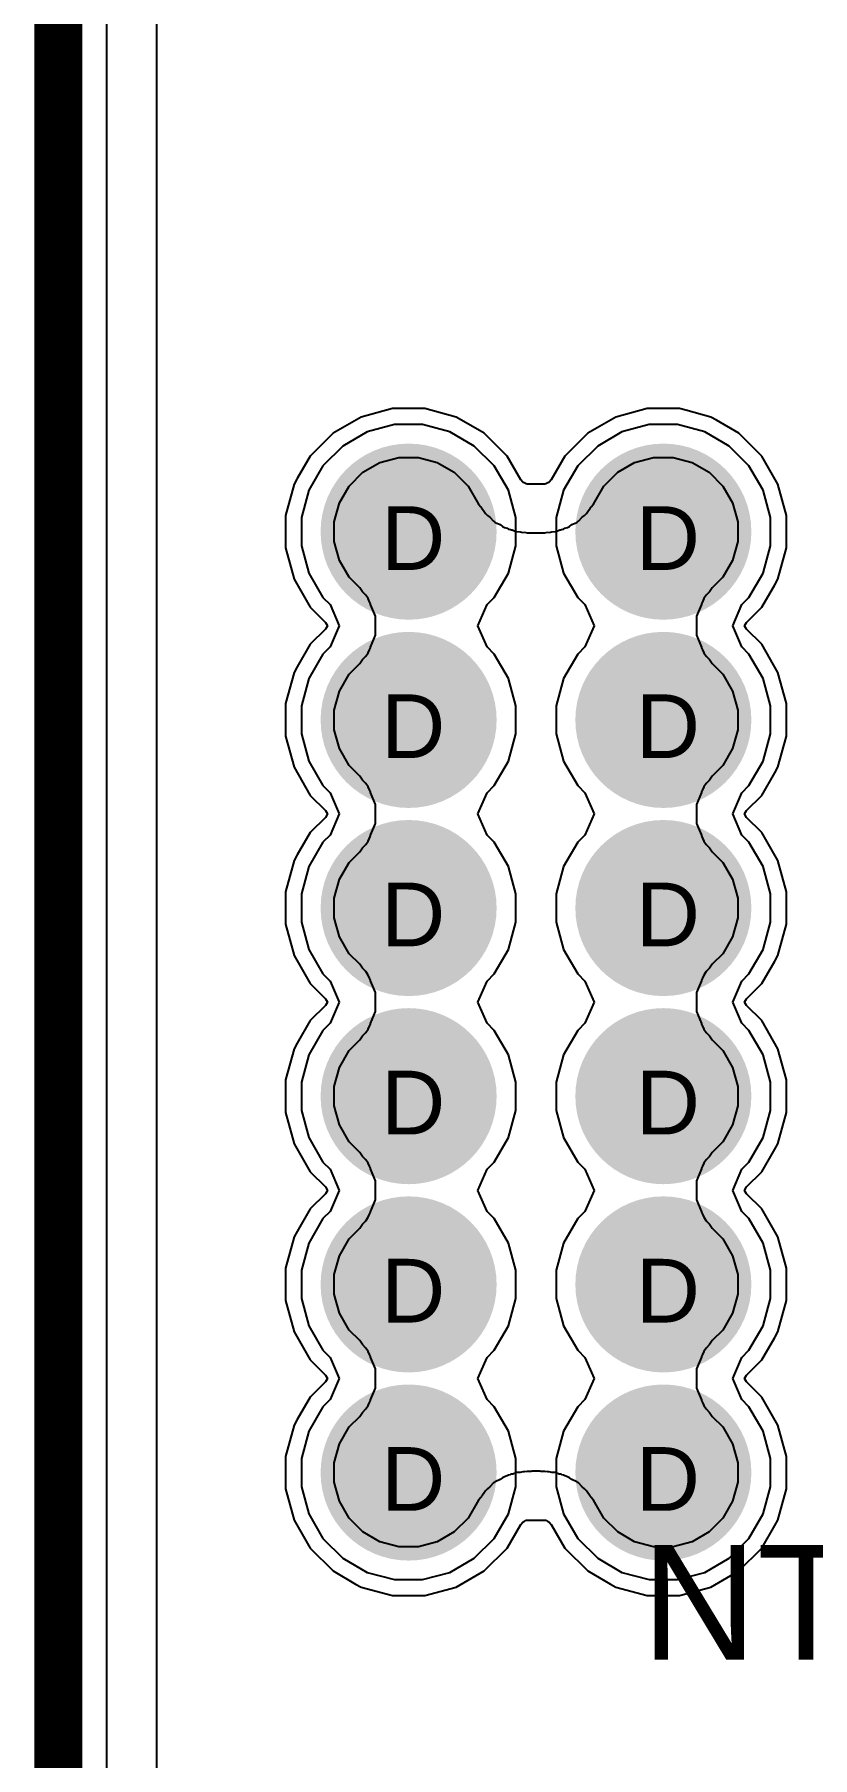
# Model space of a CAD drawing. Header units: inches. Extents: x 0 to 5379, y 0 to 5429.
# Drawn here: x -0.19 to 6.02, y 191.57 to 205.31 of the extents above; entities that cross this region are included whole.
import ezdxf

# ---------------------------------------------------------------- set-up
doc = ezdxf.new("R2010")
doc.units = ezdxf.units.IN
for name, color, linetype in [('Board Outline', 216, 'Continuous'), ('Bottom Layer', 5, 'Continuous'), ('Bottom Solder', 6, 'Continuous'), ('Drill Drawing', 1, 'Continuous'), ('GND01', 16, 'Continuous'), ('GND02', 76, 'Continuous'), ('PWR', 156, 'Continuous'), ('SIG 01', 90, 'Continuous'), ('Top Layer', 1, 'Continuous'), ('Top Overlay', 2, 'Continuous'), ('Top Solder', 216, 'Continuous'), ('Via Holes', 16, 'Continuous')]:
    doc.layers.add(name, color=color, linetype=linetype)
doc.styles.add('Arial', font='', dxfattribs={"height": 0.2})
doc.styles.get('Arial').set_extended_font_data('Arial')

msp = doc.modelspace()

# ---------------------------------------------------------------- hatches: boundary and pattern name
at = {"layer": 'Bottom Layer'}
h = msp.add_hatch(color=5, dxfattribs=at)
edge = h.paths.add_edge_path()
edge.add_arc((2.794, 201.347), 0.6, 0, 360)
h = msp.add_hatch(color=5, dxfattribs=at)
edge = h.paths.add_edge_path()
edge.add_arc((4.826, 201.347), 0.6, 0, 360)
h = msp.add_hatch(color=5, dxfattribs=at)
edge = h.paths.add_edge_path()
edge.add_arc((2.794, 199.846), 0.6, 0, 360)
h = msp.add_hatch(color=5, dxfattribs=at)
edge = h.paths.add_edge_path()
edge.add_arc((4.826, 199.846), 0.6, 0, 360)
h = msp.add_hatch(color=5, dxfattribs=at)
edge = h.paths.add_edge_path()
edge.add_arc((2.794, 198.346), 0.6, 0, 360)
h = msp.add_hatch(color=5, dxfattribs=at)
edge = h.paths.add_edge_path()
edge.add_arc((4.826, 198.346), 0.6, 0, 360)
h = msp.add_hatch(color=5, dxfattribs=at)
edge = h.paths.add_edge_path()
edge.add_arc((2.794, 196.846), 0.6, 0, 360)
h = msp.add_hatch(color=5, dxfattribs=at)
edge = h.paths.add_edge_path()
edge.add_arc((4.826, 196.846), 0.6, 0, 360)
h = msp.add_hatch(color=5, dxfattribs=at)
edge = h.paths.add_edge_path()
edge.add_arc((2.794, 195.345), 0.6, 0, 360)
h = msp.add_hatch(color=5, dxfattribs=at)
edge = h.paths.add_edge_path()
edge.add_arc((4.826, 195.345), 0.6, 0, 360)
h = msp.add_hatch(color=5, dxfattribs=at)
edge = h.paths.add_edge_path()
edge.add_arc((2.794, 193.845), 0.6, 0, 360)
h = msp.add_hatch(color=5, dxfattribs=at)
edge = h.paths.add_edge_path()
edge.add_arc((4.826, 193.845), 0.6, 0, 360)
at = {"layer": 'Bottom Solder'}
h = msp.add_hatch(color=6, dxfattribs=at)
edge = h.paths.add_edge_path()
edge.add_arc((2.794, 201.347), 0.702, 0, 360)
h = msp.add_hatch(color=6, dxfattribs=at)
edge = h.paths.add_edge_path()
edge.add_arc((4.826, 201.347), 0.702, 0, 360)
h = msp.add_hatch(color=6, dxfattribs=at)
edge = h.paths.add_edge_path()
edge.add_arc((2.794, 199.846), 0.702, 0, 360)
h = msp.add_hatch(color=6, dxfattribs=at)
edge = h.paths.add_edge_path()
edge.add_arc((4.826, 199.846), 0.702, 0, 360)
h = msp.add_hatch(color=6, dxfattribs=at)
edge = h.paths.add_edge_path()
edge.add_arc((2.794, 198.346), 0.702, 0, 360)
h = msp.add_hatch(color=6, dxfattribs=at)
edge = h.paths.add_edge_path()
edge.add_arc((4.826, 198.346), 0.702, 0, 360)
h = msp.add_hatch(color=6, dxfattribs=at)
edge = h.paths.add_edge_path()
edge.add_arc((2.794, 196.846), 0.702, 0, 360)
h = msp.add_hatch(color=6, dxfattribs=at)
edge = h.paths.add_edge_path()
edge.add_arc((4.826, 196.846), 0.702, 0, 360)
h = msp.add_hatch(color=6, dxfattribs=at)
edge = h.paths.add_edge_path()
edge.add_arc((2.794, 195.345), 0.702, 0, 360)
h = msp.add_hatch(color=6, dxfattribs=at)
edge = h.paths.add_edge_path()
edge.add_arc((4.826, 195.345), 0.702, 0, 360)
h = msp.add_hatch(color=6, dxfattribs=at)
edge = h.paths.add_edge_path()
edge.add_arc((2.794, 193.845), 0.702, 0, 360)
h = msp.add_hatch(color=6, dxfattribs=at)
edge = h.paths.add_edge_path()
edge.add_arc((4.826, 193.845), 0.702, 0, 360)
at = {"layer": 'GND01'}
h = msp.add_hatch(color=16, dxfattribs=at)
edge = h.paths.add_edge_path()
edge.add_arc((2.794, 201.347), 0.6, 0, 360)
h = msp.add_hatch(color=16, dxfattribs=at)
edge = h.paths.add_edge_path()
edge.add_arc((4.826, 201.347), 0.6, 0, 360)
h = msp.add_hatch(color=16, dxfattribs=at)
edge = h.paths.add_edge_path()
edge.add_arc((2.794, 199.846), 0.6, 0, 360)
h = msp.add_hatch(color=16, dxfattribs=at)
edge = h.paths.add_edge_path()
edge.add_arc((4.826, 199.846), 0.6, 0, 360)
h = msp.add_hatch(color=16, dxfattribs=at)
edge = h.paths.add_edge_path()
edge.add_arc((2.794, 198.346), 0.6, 0, 360)
h = msp.add_hatch(color=16, dxfattribs=at)
edge = h.paths.add_edge_path()
edge.add_arc((4.826, 198.346), 0.6, 0, 360)
h = msp.add_hatch(color=16, dxfattribs=at)
edge = h.paths.add_edge_path()
edge.add_arc((2.794, 196.846), 0.6, 0, 360)
h = msp.add_hatch(color=16, dxfattribs=at)
edge = h.paths.add_edge_path()
edge.add_arc((4.826, 196.846), 0.6, 0, 360)
h = msp.add_hatch(color=16, dxfattribs=at)
edge = h.paths.add_edge_path()
edge.add_arc((2.794, 195.345), 0.6, 0, 360)
h = msp.add_hatch(color=16, dxfattribs=at)
edge = h.paths.add_edge_path()
edge.add_arc((4.826, 195.345), 0.6, 0, 360)
h = msp.add_hatch(color=16, dxfattribs=at)
edge = h.paths.add_edge_path()
edge.add_arc((2.794, 193.845), 0.6, 0, 360)
h = msp.add_hatch(color=16, dxfattribs=at)
edge = h.paths.add_edge_path()
edge.add_arc((4.826, 193.845), 0.6, 0, 360)
at = {"layer": 'GND02'}
h = msp.add_hatch(color=76, dxfattribs=at)
edge = h.paths.add_edge_path()
edge.add_arc((2.794, 201.347), 0.6, 0, 360)
h = msp.add_hatch(color=76, dxfattribs=at)
edge = h.paths.add_edge_path()
edge.add_arc((4.826, 201.347), 0.6, 0, 360)
h = msp.add_hatch(color=76, dxfattribs=at)
edge = h.paths.add_edge_path()
edge.add_arc((2.794, 199.846), 0.6, 0, 360)
h = msp.add_hatch(color=76, dxfattribs=at)
edge = h.paths.add_edge_path()
edge.add_arc((4.826, 199.846), 0.6, 0, 360)
h = msp.add_hatch(color=76, dxfattribs=at)
edge = h.paths.add_edge_path()
edge.add_arc((2.794, 198.346), 0.6, 0, 360)
h = msp.add_hatch(color=76, dxfattribs=at)
edge = h.paths.add_edge_path()
edge.add_arc((4.826, 198.346), 0.6, 0, 360)
h = msp.add_hatch(color=76, dxfattribs=at)
edge = h.paths.add_edge_path()
edge.add_arc((2.794, 196.846), 0.6, 0, 360)
h = msp.add_hatch(color=76, dxfattribs=at)
edge = h.paths.add_edge_path()
edge.add_arc((4.826, 196.846), 0.6, 0, 360)
h = msp.add_hatch(color=76, dxfattribs=at)
edge = h.paths.add_edge_path()
edge.add_arc((2.794, 195.345), 0.6, 0, 360)
h = msp.add_hatch(color=76, dxfattribs=at)
edge = h.paths.add_edge_path()
edge.add_arc((4.826, 195.345), 0.6, 0, 360)
h = msp.add_hatch(color=76, dxfattribs=at)
edge = h.paths.add_edge_path()
edge.add_arc((2.794, 193.845), 0.6, 0, 360)
h = msp.add_hatch(color=76, dxfattribs=at)
edge = h.paths.add_edge_path()
edge.add_arc((4.826, 193.845), 0.6, 0, 360)
at = {"layer": 'PWR'}
h = msp.add_hatch(color=156, dxfattribs=at)
edge = h.paths.add_edge_path()
edge.add_arc((2.794, 201.347), 0.6, 0, 360)
h = msp.add_hatch(color=156, dxfattribs=at)
edge = h.paths.add_edge_path()
edge.add_arc((4.826, 201.347), 0.6, 0, 360)
h = msp.add_hatch(color=156, dxfattribs=at)
edge = h.paths.add_edge_path()
edge.add_arc((2.794, 199.846), 0.6, 0, 360)
h = msp.add_hatch(color=156, dxfattribs=at)
edge = h.paths.add_edge_path()
edge.add_arc((4.826, 199.846), 0.6, 0, 360)
h = msp.add_hatch(color=156, dxfattribs=at)
edge = h.paths.add_edge_path()
edge.add_arc((2.794, 198.346), 0.6, 0, 360)
h = msp.add_hatch(color=156, dxfattribs=at)
edge = h.paths.add_edge_path()
edge.add_arc((4.826, 198.346), 0.6, 0, 360)
h = msp.add_hatch(color=156, dxfattribs=at)
edge = h.paths.add_edge_path()
edge.add_arc((2.794, 196.846), 0.6, 0, 360)
h = msp.add_hatch(color=156, dxfattribs=at)
edge = h.paths.add_edge_path()
edge.add_arc((4.826, 196.846), 0.6, 0, 360)
h = msp.add_hatch(color=156, dxfattribs=at)
edge = h.paths.add_edge_path()
edge.add_arc((2.794, 195.345), 0.6, 0, 360)
h = msp.add_hatch(color=156, dxfattribs=at)
edge = h.paths.add_edge_path()
edge.add_arc((4.826, 195.345), 0.6, 0, 360)
h = msp.add_hatch(color=156, dxfattribs=at)
edge = h.paths.add_edge_path()
edge.add_arc((2.794, 193.845), 0.6, 0, 360)
h = msp.add_hatch(color=156, dxfattribs=at)
edge = h.paths.add_edge_path()
edge.add_arc((4.826, 193.845), 0.6, 0, 360)
at = {"layer": 'SIG 01'}
h = msp.add_hatch(color=90, dxfattribs=at)
edge = h.paths.add_edge_path()
edge.add_arc((2.794, 201.347), 0.6, 0, 360)
h = msp.add_hatch(color=90, dxfattribs=at)
edge = h.paths.add_edge_path()
edge.add_arc((4.826, 201.347), 0.6, 0, 360)
h = msp.add_hatch(color=90, dxfattribs=at)
edge = h.paths.add_edge_path()
edge.add_arc((2.794, 199.846), 0.6, 0, 360)
h = msp.add_hatch(color=90, dxfattribs=at)
edge = h.paths.add_edge_path()
edge.add_arc((4.826, 199.846), 0.6, 0, 360)
h = msp.add_hatch(color=90, dxfattribs=at)
edge = h.paths.add_edge_path()
edge.add_arc((2.794, 198.346), 0.6, 0, 360)
h = msp.add_hatch(color=90, dxfattribs=at)
edge = h.paths.add_edge_path()
edge.add_arc((4.826, 198.346), 0.6, 0, 360)
h = msp.add_hatch(color=90, dxfattribs=at)
edge = h.paths.add_edge_path()
edge.add_arc((2.794, 196.846), 0.6, 0, 360)
h = msp.add_hatch(color=90, dxfattribs=at)
edge = h.paths.add_edge_path()
edge.add_arc((4.826, 196.846), 0.6, 0, 360)
h = msp.add_hatch(color=90, dxfattribs=at)
edge = h.paths.add_edge_path()
edge.add_arc((2.794, 195.345), 0.6, 0, 360)
h = msp.add_hatch(color=90, dxfattribs=at)
edge = h.paths.add_edge_path()
edge.add_arc((4.826, 195.345), 0.6, 0, 360)
h = msp.add_hatch(color=90, dxfattribs=at)
edge = h.paths.add_edge_path()
edge.add_arc((2.794, 193.845), 0.6, 0, 360)
h = msp.add_hatch(color=90, dxfattribs=at)
edge = h.paths.add_edge_path()
edge.add_arc((4.826, 193.845), 0.6, 0, 360)
at = {"layer": 'Top Layer'}
h = msp.add_hatch(color=1, dxfattribs=at)
edge = h.paths.add_edge_path()
edge.add_arc((2.794, 201.347), 0.6, 0, 360)
h = msp.add_hatch(color=1, dxfattribs=at)
edge = h.paths.add_edge_path()
edge.add_arc((4.826, 201.347), 0.6, 0, 360)
h = msp.add_hatch(color=1, dxfattribs=at)
edge = h.paths.add_edge_path()
edge.add_arc((2.794, 199.846), 0.6, 0, 360)
h = msp.add_hatch(color=1, dxfattribs=at)
edge = h.paths.add_edge_path()
edge.add_arc((4.826, 199.846), 0.6, 0, 360)
h = msp.add_hatch(color=1, dxfattribs=at)
edge = h.paths.add_edge_path()
edge.add_arc((2.794, 198.346), 0.6, 0, 360)
h = msp.add_hatch(color=1, dxfattribs=at)
edge = h.paths.add_edge_path()
edge.add_arc((4.826, 198.346), 0.6, 0, 360)
h = msp.add_hatch(color=1, dxfattribs=at)
edge = h.paths.add_edge_path()
edge.add_arc((2.794, 196.846), 0.6, 0, 360)
h = msp.add_hatch(color=1, dxfattribs=at)
edge = h.paths.add_edge_path()
edge.add_arc((4.826, 196.846), 0.6, 0, 360)
h = msp.add_hatch(color=1, dxfattribs=at)
edge = h.paths.add_edge_path()
edge.add_arc((2.794, 195.345), 0.6, 0, 360)
h = msp.add_hatch(color=1, dxfattribs=at)
edge = h.paths.add_edge_path()
edge.add_arc((4.826, 195.345), 0.6, 0, 360)
h = msp.add_hatch(color=1, dxfattribs=at)
edge = h.paths.add_edge_path()
edge.add_arc((2.794, 193.845), 0.6, 0, 360)
h = msp.add_hatch(color=1, dxfattribs=at)
edge = h.paths.add_edge_path()
edge.add_arc((4.826, 193.845), 0.6, 0, 360)
at = {"layer": 'Top Solder'}
h = msp.add_hatch(color=216, dxfattribs=at)
edge = h.paths.add_edge_path()
edge.add_arc((2.794, 201.347), 0.702, 0, 360)
h = msp.add_hatch(color=216, dxfattribs=at)
edge = h.paths.add_edge_path()
edge.add_arc((4.826, 201.347), 0.702, 0, 360)
h = msp.add_hatch(color=216, dxfattribs=at)
edge = h.paths.add_edge_path()
edge.add_arc((2.794, 199.846), 0.702, 0, 360)
h = msp.add_hatch(color=216, dxfattribs=at)
edge = h.paths.add_edge_path()
edge.add_arc((4.826, 199.846), 0.702, 0, 360)
h = msp.add_hatch(color=216, dxfattribs=at)
edge = h.paths.add_edge_path()
edge.add_arc((2.794, 198.346), 0.702, 0, 360)
h = msp.add_hatch(color=216, dxfattribs=at)
edge = h.paths.add_edge_path()
edge.add_arc((4.826, 198.346), 0.702, 0, 360)
h = msp.add_hatch(color=216, dxfattribs=at)
edge = h.paths.add_edge_path()
edge.add_arc((2.794, 196.846), 0.702, 0, 360)
h = msp.add_hatch(color=216, dxfattribs=at)
edge = h.paths.add_edge_path()
edge.add_arc((4.826, 196.846), 0.702, 0, 360)
h = msp.add_hatch(color=216, dxfattribs=at)
edge = h.paths.add_edge_path()
edge.add_arc((2.794, 195.345), 0.702, 0, 360)
h = msp.add_hatch(color=216, dxfattribs=at)
edge = h.paths.add_edge_path()
edge.add_arc((4.826, 195.345), 0.702, 0, 360)
h = msp.add_hatch(color=216, dxfattribs=at)
edge = h.paths.add_edge_path()
edge.add_arc((2.794, 193.845), 0.702, 0, 360)
h = msp.add_hatch(color=216, dxfattribs=at)
edge = h.paths.add_edge_path()
edge.add_arc((4.826, 193.845), 0.702, 0, 360)
at = {"layer": 'Via Holes'}
h = msp.add_hatch(color=7, dxfattribs=at)
edge = h.paths.add_edge_path()
edge.add_arc((2.794, 201.347), 0.35, 0, 360)
h = msp.add_hatch(color=7, dxfattribs=at)
edge = h.paths.add_edge_path()
edge.add_arc((4.826, 201.347), 0.35, 0, 360)
h = msp.add_hatch(color=7, dxfattribs=at)
edge = h.paths.add_edge_path()
edge.add_arc((2.794, 199.846), 0.35, 0, 360)
h = msp.add_hatch(color=7, dxfattribs=at)
edge = h.paths.add_edge_path()
edge.add_arc((4.826, 199.846), 0.35, 0, 360)
h = msp.add_hatch(color=7, dxfattribs=at)
edge = h.paths.add_edge_path()
edge.add_arc((2.794, 198.346), 0.35, 0, 360)
h = msp.add_hatch(color=7, dxfattribs=at)
edge = h.paths.add_edge_path()
edge.add_arc((4.826, 198.346), 0.35, 0, 360)
h = msp.add_hatch(color=7, dxfattribs=at)
edge = h.paths.add_edge_path()
edge.add_arc((2.794, 196.846), 0.35, 0, 360)
h = msp.add_hatch(color=7, dxfattribs=at)
edge = h.paths.add_edge_path()
edge.add_arc((4.826, 196.846), 0.35, 0, 360)
h = msp.add_hatch(color=7, dxfattribs=at)
edge = h.paths.add_edge_path()
edge.add_arc((2.794, 195.345), 0.35, 0, 360)
h = msp.add_hatch(color=7, dxfattribs=at)
edge = h.paths.add_edge_path()
edge.add_arc((4.826, 195.345), 0.35, 0, 360)
h = msp.add_hatch(color=7, dxfattribs=at)
edge = h.paths.add_edge_path()
edge.add_arc((2.794, 193.845), 0.35, 0, 360)
h = msp.add_hatch(color=7, dxfattribs=at)
edge = h.paths.add_edge_path()
edge.add_arc((4.826, 193.845), 0.35, 0, 360)

# ---------------------------------------------------------------- linework, layer by layer
at = {"layer": 'Board Outline'}
msp.add_lwpolyline([(0, 0, 0.381, 0.381, 0), (0, 220, 0.381, 0.381, 0)], format="xyseb", dxfattribs=at)
at = {"layer": 'Bottom Layer'}
msp.add_line((0.388, 9.671), (0.388, 210.329), dxfattribs=at)
at = {"layer": 'GND01'}
msp.add_line((0.388, 0.388), (0.388, 219.612), dxfattribs=at)
at = {"layer": 'GND02'}
msp.add_line((0.388, 0.388), (0.388, 219.612), dxfattribs=at)
at = {"layer": 'PWR'}
for p, q in [((0.388, 0.388), (0.388, 219.612)), ((2.464, 202.143), (2.27, 202.03)), ((2.682, 202.201), (2.464, 202.143)), ((2.906, 202.201), (2.682, 202.201)), ((3.124, 202.143), (2.906, 202.201)), ((3.318, 202.03), (3.124, 202.143)), ((4.496, 202.143), (4.302, 202.03)), ((4.714, 202.201), (4.496, 202.143)), ((4.938, 202.201), (4.714, 202.201)), ((5.156, 202.143), (4.938, 202.201)), ((5.35, 202.03), (5.156, 202.143)), ((2.27, 202.03), (2.111, 201.871)), ((3.477, 201.871), (3.318, 202.03)), ((4.302, 202.03), (4.143, 201.871)), ((5.509, 201.871), (5.35, 202.03)), ((2.111, 201.871), (1.998, 201.677)), ((3.59, 201.677), (3.477, 201.871)), ((4.143, 201.871), (4.03, 201.677)), ((5.622, 201.677), (5.509, 201.871)), ((1.998, 201.677), (1.94, 201.459)), ((3.648, 201.459), (3.59, 201.677)), ((4.03, 201.677), (3.972, 201.459)), ((5.68, 201.459), (5.622, 201.677)), ((1.94, 201.459), (1.94, 201.234)), ((3.648, 201.234), (3.648, 201.459)), ((3.972, 201.459), (3.972, 201.234)), ((5.68, 201.234), (5.68, 201.459)), ((1.94, 201.234), (1.998, 201.017)), ((3.59, 201.017), (3.648, 201.234)), ((3.972, 201.234), (4.03, 201.017)), ((5.622, 201.017), (5.68, 201.234)), ((1.998, 201.017), (2.111, 200.823)), ((3.477, 200.823), (3.59, 201.017)), ((4.03, 201.017), (4.143, 200.823)), ((5.509, 200.823), (5.622, 201.017)), ((2.111, 200.823), (2.168, 200.765)), ((2.168, 200.765), (2.241, 200.597)), ((3.347, 200.597), (3.42, 200.765)), ((3.42, 200.765), (3.477, 200.823)), ((4.143, 200.823), (4.2, 200.765)), ((4.2, 200.765), (4.273, 200.597)), ((5.379, 200.597), (5.452, 200.765)), ((5.452, 200.765), (5.509, 200.823)), ((2.241, 200.597), (2.168, 200.429)), ((3.42, 200.429), (3.347, 200.597)), ((4.273, 200.597), (4.2, 200.429)), ((5.452, 200.429), (5.379, 200.597)), ((2.111, 200.371), (1.998, 200.176)), ((2.168, 200.429), (2.111, 200.371)), ((3.477, 200.371), (3.42, 200.429)), ((3.59, 200.176), (3.477, 200.371)), ((4.143, 200.371), (4.03, 200.176)), ((4.2, 200.429), (4.143, 200.371)), ((5.509, 200.371), (5.452, 200.429)), ((5.622, 200.176), (5.509, 200.371)), ((1.998, 200.176), (1.94, 199.959)), ((3.648, 199.959), (3.59, 200.176)), ((4.03, 200.176), (3.972, 199.959)), ((5.68, 199.959), (5.622, 200.176)), ((1.94, 199.959), (1.94, 199.734)), ((3.648, 199.734), (3.648, 199.959)), ((3.972, 199.959), (3.972, 199.734)), ((5.68, 199.734), (5.68, 199.959)), ((1.94, 199.734), (1.998, 199.517)), ((3.59, 199.517), (3.648, 199.734)), ((3.972, 199.734), (4.03, 199.517)), ((5.622, 199.517), (5.68, 199.734)), ((1.998, 199.517), (2.111, 199.322)), ((3.477, 199.322), (3.59, 199.517)), ((4.03, 199.517), (4.143, 199.322)), ((5.509, 199.322), (5.622, 199.517)), ((2.111, 199.322), (2.168, 199.264)), ((2.168, 199.264), (2.241, 199.096)), ((3.347, 199.096), (3.42, 199.264)), ((3.42, 199.264), (3.477, 199.322)), ((4.143, 199.322), (4.2, 199.264)), ((4.2, 199.264), (4.273, 199.096)), ((5.379, 199.096), (5.452, 199.264)), ((5.452, 199.264), (5.509, 199.322)), ((2.241, 199.096), (2.168, 198.928)), ((3.42, 198.928), (3.347, 199.096)), ((4.273, 199.096), (4.2, 198.928)), ((5.452, 198.928), (5.379, 199.096)), ((2.111, 198.87), (1.998, 198.676)), ((2.168, 198.928), (2.111, 198.87)), ((3.477, 198.87), (3.42, 198.928)), ((3.59, 198.676), (3.477, 198.87)), ((4.143, 198.87), (4.03, 198.676)), ((4.2, 198.928), (4.143, 198.87)), ((5.509, 198.87), (5.452, 198.928)), ((5.622, 198.676), (5.509, 198.87)), ((1.998, 198.676), (1.94, 198.458)), ((3.648, 198.458), (3.59, 198.676)), ((4.03, 198.676), (3.972, 198.458)), ((5.68, 198.458), (5.622, 198.676)), ((1.94, 198.458), (1.94, 198.234)), ((3.648, 198.234), (3.648, 198.458)), ((3.972, 198.458), (3.972, 198.234)), ((5.68, 198.234), (5.68, 198.458)), ((1.94, 198.234), (1.998, 198.016)), ((3.59, 198.016), (3.648, 198.234)), ((3.972, 198.234), (4.03, 198.016)), ((5.622, 198.016), (5.68, 198.234)), ((1.998, 198.016), (2.111, 197.822)), ((3.477, 197.822), (3.59, 198.016)), ((4.03, 198.016), (4.143, 197.822)), ((5.509, 197.822), (5.622, 198.016)), ((2.111, 197.822), (2.168, 197.764)), ((2.168, 197.764), (2.241, 197.596)), ((3.347, 197.596), (3.42, 197.764)), ((3.42, 197.764), (3.477, 197.822)), ((4.143, 197.822), (4.2, 197.764)), ((4.2, 197.764), (4.273, 197.596)), ((5.379, 197.596), (5.452, 197.764)), ((5.452, 197.764), (5.509, 197.822)), ((2.241, 197.596), (2.168, 197.428)), ((3.42, 197.428), (3.347, 197.596)), ((4.273, 197.596), (4.2, 197.428)), ((5.452, 197.428), (5.379, 197.596)), ((2.168, 197.428), (2.111, 197.37)), ((3.477, 197.37), (3.42, 197.428)), ((4.2, 197.428), (4.143, 197.37)), ((5.509, 197.37), (5.452, 197.428)), ((2.111, 197.37), (1.998, 197.175)), ((3.59, 197.175), (3.477, 197.37)), ((4.143, 197.37), (4.03, 197.175)), ((5.622, 197.175), (5.509, 197.37)), ((1.998, 197.175), (1.94, 196.958)), ((3.648, 196.958), (3.59, 197.175)), ((4.03, 197.175), (3.972, 196.958)), ((5.68, 196.958), (5.622, 197.175)), ((1.94, 196.958), (1.94, 196.733)), ((3.648, 196.733), (3.648, 196.958)), ((3.972, 196.958), (3.972, 196.733)), ((5.68, 196.733), (5.68, 196.958)), ((1.94, 196.733), (1.998, 196.516)), ((3.59, 196.516), (3.648, 196.733)), ((3.972, 196.733), (4.03, 196.516)), ((5.622, 196.516), (5.68, 196.733)), ((1.998, 196.516), (2.111, 196.321)), ((3.477, 196.321), (3.59, 196.516)), ((4.03, 196.516), (4.143, 196.321)), ((5.509, 196.321), (5.622, 196.516)), ((2.111, 196.321), (2.168, 196.263)), ((2.168, 196.263), (2.241, 196.095)), ((3.347, 196.095), (3.42, 196.263)), ((3.42, 196.263), (3.477, 196.321)), ((4.143, 196.321), (4.2, 196.263)), ((4.2, 196.263), (4.273, 196.095)), ((5.379, 196.095), (5.452, 196.263)), ((5.452, 196.263), (5.509, 196.321)), ((2.241, 196.095), (2.168, 195.927)), ((3.42, 195.927), (3.347, 196.095)), ((4.273, 196.095), (4.2, 195.927)), ((5.452, 195.927), (5.379, 196.095)), ((2.168, 195.927), (2.111, 195.87)), ((3.477, 195.87), (3.42, 195.927)), ((4.2, 195.927), (4.143, 195.87)), ((5.509, 195.87), (5.452, 195.927)), ((2.111, 195.87), (1.998, 195.675)), ((3.59, 195.675), (3.477, 195.87)), ((4.143, 195.87), (4.03, 195.675)), ((5.622, 195.675), (5.509, 195.87)), ((1.998, 195.675), (1.94, 195.458)), ((3.648, 195.458), (3.59, 195.675)), ((4.03, 195.675), (3.972, 195.458)), ((5.68, 195.458), (5.622, 195.675)), ((1.94, 195.458), (1.94, 195.233)), ((3.648, 195.233), (3.648, 195.458)), ((3.972, 195.458), (3.972, 195.233)), ((5.68, 195.233), (5.68, 195.458)), ((1.94, 195.233), (1.998, 195.016)), ((3.59, 195.016), (3.648, 195.233)), ((3.972, 195.233), (4.03, 195.016)), ((5.622, 195.016), (5.68, 195.233)), ((1.998, 195.016), (2.111, 194.821)), ((3.477, 194.821), (3.59, 195.016)), ((4.03, 195.016), (4.143, 194.821)), ((5.509, 194.821), (5.622, 195.016)), ((2.111, 194.821), (2.168, 194.763)), ((3.42, 194.763), (3.477, 194.821)), ((4.143, 194.821), (4.2, 194.763)), ((5.452, 194.763), (5.509, 194.821)), ((2.168, 194.763), (2.241, 194.595)), ((3.347, 194.595), (3.42, 194.763)), ((4.2, 194.763), (4.273, 194.595)), ((5.379, 194.595), (5.452, 194.763)), ((2.241, 194.595), (2.168, 194.427)), ((3.42, 194.427), (3.347, 194.595)), ((4.273, 194.595), (4.2, 194.427)), ((5.452, 194.427), (5.379, 194.595)), ((2.168, 194.427), (2.111, 194.369)), ((3.477, 194.369), (3.42, 194.427)), ((4.2, 194.427), (4.143, 194.369)), ((5.509, 194.369), (5.452, 194.427)), ((2.111, 194.369), (1.998, 194.174)), ((3.59, 194.174), (3.477, 194.369)), ((4.143, 194.369), (4.03, 194.174)), ((5.622, 194.174), (5.509, 194.369)), ((1.998, 194.174), (1.94, 193.957)), ((3.648, 193.957), (3.59, 194.174)), ((4.03, 194.174), (3.972, 193.957)), ((5.68, 193.957), (5.622, 194.174)), ((1.94, 193.957), (1.94, 193.732)), ((3.648, 193.732), (3.648, 193.957)), ((3.972, 193.957), (3.972, 193.732)), ((5.68, 193.732), (5.68, 193.957)), ((1.94, 193.732), (1.998, 193.515)), ((3.59, 193.515), (3.648, 193.732)), ((3.972, 193.732), (4.03, 193.515)), ((5.622, 193.515), (5.68, 193.732)), ((1.998, 193.515), (2.111, 193.32)), ((3.477, 193.32), (3.59, 193.515)), ((4.03, 193.515), (4.143, 193.32)), ((5.509, 193.32), (5.622, 193.515)), ((2.111, 193.32), (2.27, 193.161)), ((3.318, 193.161), (3.477, 193.32)), ((4.143, 193.32), (4.302, 193.161)), ((5.35, 193.161), (5.509, 193.32)), ((2.27, 193.161), (2.464, 193.049)), ((2.464, 193.049), (2.682, 192.991)), ((2.906, 192.991), (3.124, 193.049)), ((3.124, 193.049), (3.318, 193.161)), ((4.302, 193.161), (4.496, 193.049)), ((4.496, 193.049), (4.714, 192.991)), ((4.938, 192.991), (5.156, 193.049)), ((5.156, 193.049), (5.35, 193.161)), ((2.682, 192.991), (2.906, 192.991)), ((4.714, 192.991), (4.938, 192.991))]:
    msp.add_line(p, q, dxfattribs=at)
at = {"layer": 'SIG 01'}
for p, q in [((0.388, 0.388), (0.388, 219.612)), ((2.415, 202.261), (2.192, 202.132)), ((2.665, 202.328), (2.415, 202.261)), ((2.923, 202.328), (2.665, 202.328)), ((3.173, 202.261), (2.923, 202.328)), ((3.217, 202.235), (3.173, 202.261)), ((3.396, 202.132), (3.217, 202.235)), ((3.217, 202.235), (3.217, 202.235)), ((4.447, 202.261), (4.224, 202.132)), ((4.697, 202.328), (4.447, 202.261)), ((4.955, 202.328), (4.697, 202.328)), ((5.005, 202.315), (4.955, 202.328)), ((5.205, 202.261), (5.005, 202.315)), ((5.249, 202.235), (5.205, 202.261)), ((5.428, 202.132), (5.249, 202.235)), ((5.249, 202.235), (5.249, 202.235)), ((2.192, 202.132), (2.009, 201.949)), ((3.579, 201.949), (3.396, 202.132)), ((4.224, 202.132), (4.041, 201.949)), ((5.611, 201.949), (5.428, 202.132)), ((2.009, 201.949), (1.905, 201.77)), ((2.43, 201.821), (2.565, 201.899)), ((2.565, 201.899), (2.716, 201.939)), ((2.716, 201.939), (2.872, 201.939)), ((2.872, 201.939), (3.023, 201.899)), ((3.023, 201.899), (3.158, 201.821)), ((3.688, 201.76), (3.579, 201.949)), ((4.041, 201.949), (3.932, 201.761)), ((4.462, 201.821), (4.597, 201.899)), ((4.597, 201.899), (4.748, 201.939)), ((4.748, 201.939), (4.904, 201.939)), ((4.904, 201.939), (5.055, 201.899)), ((5.055, 201.899), (5.19, 201.821)), ((5.74, 201.726), (5.611, 201.949)), ((1.88, 201.726), (1.813, 201.476)), ((1.905, 201.77), (1.88, 201.726)), ((1.905, 201.77), (1.905, 201.77)), ((2.242, 201.576), (2.32, 201.711)), ((2.32, 201.711), (2.43, 201.821)), ((3.158, 201.821), (3.268, 201.711)), ((3.268, 201.711), (3.352, 201.566)), ((3.703, 201.745), (3.688, 201.76)), ((3.707, 201.738), (3.703, 201.745)), ((3.715, 201.736), (3.707, 201.738)), ((3.731, 201.728), (3.715, 201.736)), ((3.739, 201.726), (3.731, 201.728)), ((3.774, 201.726), (3.739, 201.726)), ((3.778, 201.726), (3.774, 201.726)), ((3.842, 201.726), (3.778, 201.726)), ((3.846, 201.726), (3.842, 201.726)), ((3.881, 201.726), (3.846, 201.726)), ((3.889, 201.728), (3.881, 201.726)), ((3.905, 201.736), (3.889, 201.728)), ((3.913, 201.738), (3.905, 201.736)), ((3.917, 201.745), (3.913, 201.738)), ((3.932, 201.761), (3.917, 201.745)), ((4.268, 201.566), (4.352, 201.711)), ((4.352, 201.711), (4.462, 201.821)), ((5.19, 201.821), (5.3, 201.711)), ((5.3, 201.711), (5.378, 201.576)), ((5.807, 201.476), (5.74, 201.726)), ((2.201, 201.425), (2.242, 201.576)), ((3.352, 201.566), (3.371, 201.544)), ((4.249, 201.545), (4.268, 201.566)), ((5.378, 201.576), (5.419, 201.425)), ((1.813, 201.476), (1.813, 201.218)), ((2.201, 201.269), (2.201, 201.425)), ((3.371, 201.544), (3.371, 201.544)), ((3.371, 201.544), (3.374, 201.541)), ((3.374, 201.541), (3.376, 201.536)), ((3.376, 201.536), (3.38, 201.529)), ((3.38, 201.529), (3.391, 201.517)), ((3.391, 201.517), (3.408, 201.492)), ((3.408, 201.492), (3.423, 201.476)), ((3.423, 201.476), (3.443, 201.462)), ((3.443, 201.462), (3.471, 201.43)), ((3.471, 201.43), (3.479, 201.426)), ((3.479, 201.426), (3.485, 201.42)), ((3.485, 201.42), (3.523, 201.403)), ((4.097, 201.403), (4.135, 201.42)), ((4.135, 201.42), (4.141, 201.426)), ((4.141, 201.426), (4.149, 201.43)), ((4.149, 201.43), (4.177, 201.462)), ((4.177, 201.462), (4.197, 201.476)), ((4.197, 201.476), (4.212, 201.492)), ((4.212, 201.492), (4.229, 201.517)), ((4.229, 201.517), (4.24, 201.529)), ((4.24, 201.529), (4.244, 201.536)), ((4.244, 201.536), (4.246, 201.541)), ((4.246, 201.541), (4.249, 201.544)), ((4.249, 201.544), (4.249, 201.545)), ((5.419, 201.425), (5.419, 201.269)), ((5.807, 201.218), (5.807, 201.476)), ((3.523, 201.403), (3.543, 201.388)), ((3.543, 201.388), (3.559, 201.38)), ((3.559, 201.38), (3.581, 201.374)), ((3.581, 201.374), (3.591, 201.367)), ((3.591, 201.367), (3.603, 201.365)), ((3.603, 201.365), (3.607, 201.363)), ((3.607, 201.363), (3.614, 201.361)), ((3.614, 201.361), (3.619, 201.361)), ((3.619, 201.361), (3.624, 201.359)), ((3.624, 201.359), (3.624, 201.359)), ((3.624, 201.359), (3.648, 201.349)), ((3.648, 201.349), (3.656, 201.347)), ((3.656, 201.347), (3.684, 201.346)), ((3.684, 201.346), (3.706, 201.341)), ((3.706, 201.341), (3.718, 201.342)), ((3.718, 201.342), (3.739, 201.338)), ((3.739, 201.338), (3.774, 201.338)), ((3.774, 201.338), (3.778, 201.337)), ((3.778, 201.337), (3.842, 201.337)), ((3.842, 201.337), (3.846, 201.338)), ((3.846, 201.338), (3.881, 201.338)), ((3.881, 201.338), (3.902, 201.342)), ((3.902, 201.342), (3.914, 201.341)), ((3.914, 201.341), (3.936, 201.346)), ((3.936, 201.346), (3.964, 201.347)), ((3.964, 201.347), (3.972, 201.349)), ((3.972, 201.349), (3.996, 201.359)), ((3.996, 201.359), (4.001, 201.361)), ((3.996, 201.359), (3.996, 201.359)), ((4.001, 201.361), (4.006, 201.361)), ((4.006, 201.361), (4.013, 201.363)), ((4.013, 201.363), (4.017, 201.365)), ((4.017, 201.365), (4.029, 201.367)), ((4.029, 201.367), (4.039, 201.374)), ((4.039, 201.374), (4.061, 201.38)), ((4.061, 201.38), (4.077, 201.388)), ((4.077, 201.388), (4.097, 201.403)), ((1.813, 201.218), (1.88, 200.968)), ((2.242, 201.118), (2.201, 201.269)), ((5.419, 201.269), (5.378, 201.118)), ((5.74, 200.968), (5.807, 201.218)), ((2.32, 200.983), (2.242, 201.118)), ((5.378, 201.118), (5.3, 200.983)), ((1.88, 200.968), (2.009, 200.745)), ((2.405, 200.898), (2.32, 200.983)), ((2.426, 200.867), (2.405, 200.898)), ((2.453, 200.84), (2.426, 200.867)), ((5.194, 200.867), (5.167, 200.84)), ((5.216, 200.898), (5.194, 200.867)), ((5.3, 200.983), (5.216, 200.898)), ((5.611, 200.745), (5.715, 200.924)), ((5.715, 200.924), (5.74, 200.968)), ((5.715, 200.924), (5.715, 200.924)), ((2.009, 200.745), (2.13, 200.624)), ((2.471, 200.813), (2.453, 200.84)), ((2.481, 200.788), (2.471, 200.813)), ((2.471, 200.813), (2.471, 200.813)), ((2.471, 200.813), (2.471, 200.813)), ((2.486, 200.777), (2.481, 200.788)), ((2.489, 200.772), (2.486, 200.777)), ((2.49, 200.767), (2.489, 200.772)), ((2.529, 200.672), (2.49, 200.767)), ((5.13, 200.767), (5.091, 200.672)), ((5.131, 200.772), (5.13, 200.767)), ((5.134, 200.777), (5.131, 200.772)), ((5.139, 200.788), (5.134, 200.777)), ((5.149, 200.813), (5.139, 200.788)), ((5.167, 200.84), (5.149, 200.813)), ((5.149, 200.813), (5.149, 200.813)), ((5.149, 200.813), (5.149, 200.813)), ((5.49, 200.624), (5.611, 200.745)), ((2.13, 200.624), (2.148, 200.597)), ((2.148, 200.597), (2.13, 200.57)), ((2.529, 200.521), (2.529, 200.672)), ((2.529, 200.672), (2.529, 200.672)), ((5.091, 200.672), (5.091, 200.672)), ((5.091, 200.672), (5.091, 200.521)), ((5.472, 200.597), (5.49, 200.624)), ((5.49, 200.57), (5.472, 200.597)), ((2.13, 200.57), (2.009, 200.449)), ((2.49, 200.427), (2.529, 200.521)), ((5.091, 200.521), (5.091, 200.521)), ((5.091, 200.521), (5.13, 200.427)), ((5.611, 200.449), (5.49, 200.57)), ((2.009, 200.449), (1.905, 200.269)), ((2.405, 200.295), (2.426, 200.327)), ((2.426, 200.327), (2.453, 200.354)), ((2.453, 200.354), (2.471, 200.381)), ((2.471, 200.381), (2.481, 200.405)), ((2.471, 200.381), (2.471, 200.381)), ((2.471, 200.381), (2.471, 200.381)), ((2.481, 200.405), (2.486, 200.416)), ((2.486, 200.416), (2.489, 200.421)), ((2.489, 200.421), (2.49, 200.427)), ((5.13, 200.427), (5.131, 200.421)), ((5.131, 200.421), (5.134, 200.416)), ((5.134, 200.416), (5.139, 200.405)), ((5.139, 200.405), (5.149, 200.381)), ((5.149, 200.381), (5.149, 200.381)), ((5.149, 200.381), (5.149, 200.381)), ((5.149, 200.381), (5.167, 200.354)), ((5.167, 200.354), (5.194, 200.327)), ((5.194, 200.327), (5.216, 200.295)), ((5.74, 200.225), (5.611, 200.449)), ((1.88, 200.225), (1.813, 199.976)), ((1.905, 200.269), (1.88, 200.225)), ((1.905, 200.269), (1.905, 200.269)), ((2.242, 200.075), (2.32, 200.21)), ((2.32, 200.21), (2.405, 200.295)), ((5.216, 200.295), (5.3, 200.21)), ((5.3, 200.21), (5.378, 200.075)), ((5.807, 199.976), (5.74, 200.225)), ((2.201, 199.924), (2.242, 200.075)), ((5.378, 200.075), (5.419, 199.924)), ((1.813, 199.976), (1.813, 199.717)), ((2.201, 199.768), (2.201, 199.924)), ((5.419, 199.924), (5.419, 199.768)), ((5.807, 199.717), (5.807, 199.976)), ((2.242, 199.618), (2.201, 199.768)), ((5.419, 199.768), (5.378, 199.618)), ((1.813, 199.717), (1.88, 199.468)), ((5.74, 199.468), (5.807, 199.717)), ((2.32, 199.483), (2.242, 199.618)), ((5.378, 199.618), (5.3, 199.483)), ((1.88, 199.468), (2.009, 199.244)), ((2.405, 199.398), (2.32, 199.483)), ((2.426, 199.366), (2.405, 199.398)), ((2.453, 199.339), (2.426, 199.366)), ((5.194, 199.366), (5.167, 199.339)), ((5.216, 199.398), (5.194, 199.366)), ((5.3, 199.483), (5.216, 199.398)), ((5.611, 199.244), (5.715, 199.424)), ((5.715, 199.424), (5.74, 199.468)), ((5.715, 199.424), (5.715, 199.424)), ((2.009, 199.244), (2.13, 199.123)), ((2.471, 199.312), (2.453, 199.339)), ((2.481, 199.288), (2.471, 199.312)), ((2.471, 199.312), (2.471, 199.312)), ((2.471, 199.312), (2.471, 199.312)), ((2.486, 199.277), (2.481, 199.288)), ((2.489, 199.272), (2.486, 199.277)), ((2.49, 199.266), (2.489, 199.272)), ((2.529, 199.172), (2.49, 199.266)), ((5.13, 199.266), (5.091, 199.172)), ((5.131, 199.272), (5.13, 199.266)), ((5.134, 199.277), (5.131, 199.272)), ((5.139, 199.288), (5.134, 199.277)), ((5.149, 199.312), (5.139, 199.288)), ((5.167, 199.339), (5.149, 199.312)), ((5.149, 199.312), (5.149, 199.312)), ((5.149, 199.312), (5.149, 199.312)), ((5.49, 199.123), (5.611, 199.244)), ((2.13, 199.123), (2.148, 199.096)), ((2.148, 199.096), (2.13, 199.069)), ((2.529, 199.02), (2.529, 199.172)), ((2.529, 199.172), (2.529, 199.172)), ((5.091, 199.172), (5.091, 199.172)), ((5.091, 199.172), (5.091, 199.02)), ((5.472, 199.096), (5.49, 199.123)), ((5.49, 199.069), (5.472, 199.096)), ((2.009, 198.948), (1.905, 198.769)), ((2.13, 199.069), (2.009, 198.948)), ((2.49, 198.926), (2.529, 199.02)), ((5.091, 199.02), (5.091, 199.02)), ((5.091, 199.02), (5.13, 198.926)), ((5.611, 198.948), (5.49, 199.069)), ((5.74, 198.725), (5.611, 198.948)), ((2.405, 198.795), (2.426, 198.826)), ((2.426, 198.826), (2.453, 198.853)), ((2.453, 198.853), (2.471, 198.88)), ((2.471, 198.88), (2.481, 198.904)), ((2.471, 198.88), (2.471, 198.88)), ((2.471, 198.88), (2.471, 198.88)), ((2.481, 198.904), (2.486, 198.916)), ((2.486, 198.916), (2.489, 198.921)), ((2.489, 198.921), (2.49, 198.926)), ((5.13, 198.926), (5.131, 198.921)), ((5.131, 198.921), (5.134, 198.916)), ((5.134, 198.916), (5.139, 198.904)), ((5.139, 198.904), (5.149, 198.88)), ((5.149, 198.88), (5.149, 198.88)), ((5.149, 198.88), (5.149, 198.88)), ((5.149, 198.88), (5.167, 198.853)), ((5.167, 198.853), (5.194, 198.826)), ((5.194, 198.826), (5.216, 198.795)), ((1.88, 198.725), (1.813, 198.475)), ((1.905, 198.769), (1.88, 198.725)), ((1.905, 198.769), (1.905, 198.769)), ((2.242, 198.575), (2.32, 198.71)), ((2.32, 198.71), (2.405, 198.795)), ((5.216, 198.795), (5.3, 198.71)), ((5.3, 198.71), (5.378, 198.575)), ((5.807, 198.475), (5.74, 198.725)), ((2.201, 198.424), (2.242, 198.575)), ((5.378, 198.575), (5.419, 198.424)), ((1.813, 198.475), (1.813, 198.217)), ((2.201, 198.268), (2.201, 198.424)), ((5.419, 198.424), (5.419, 198.268)), ((5.807, 198.217), (5.807, 198.475)), ((2.242, 198.117), (2.201, 198.268)), ((5.419, 198.268), (5.378, 198.117)), ((1.813, 198.217), (1.88, 197.967)), ((2.32, 197.982), (2.242, 198.117)), ((5.378, 198.117), (5.3, 197.982)), ((5.74, 197.967), (5.807, 198.217)), ((2.405, 197.898), (2.32, 197.982)), ((5.3, 197.982), (5.216, 197.898)), ((1.88, 197.967), (2.009, 197.744)), ((2.426, 197.866), (2.405, 197.898)), ((2.453, 197.839), (2.426, 197.866)), ((2.471, 197.812), (2.453, 197.839)), ((5.167, 197.839), (5.149, 197.812)), ((5.194, 197.866), (5.167, 197.839)), ((5.216, 197.898), (5.194, 197.866)), ((5.611, 197.744), (5.715, 197.923)), ((5.715, 197.923), (5.74, 197.967)), ((5.715, 197.923), (5.715, 197.923)), ((2.009, 197.744), (2.13, 197.623)), ((2.481, 197.788), (2.471, 197.812)), ((2.471, 197.812), (2.471, 197.812)), ((2.471, 197.812), (2.471, 197.812)), ((2.486, 197.776), (2.481, 197.788)), ((2.489, 197.772), (2.486, 197.776)), ((2.49, 197.766), (2.489, 197.772)), ((2.529, 197.672), (2.49, 197.766)), ((5.13, 197.766), (5.091, 197.672)), ((5.131, 197.772), (5.13, 197.766)), ((5.134, 197.776), (5.131, 197.772)), ((5.139, 197.788), (5.134, 197.776)), ((5.149, 197.812), (5.139, 197.788)), ((5.149, 197.812), (5.149, 197.812)), ((5.149, 197.812), (5.149, 197.812)), ((5.49, 197.623), (5.611, 197.744)), ((2.13, 197.569), (2.009, 197.448)), ((2.13, 197.623), (2.148, 197.596)), ((2.148, 197.596), (2.13, 197.569)), ((2.529, 197.52), (2.529, 197.672)), ((2.529, 197.672), (2.529, 197.672)), ((5.091, 197.672), (5.091, 197.672)), ((5.091, 197.672), (5.091, 197.52)), ((5.472, 197.596), (5.49, 197.623)), ((5.49, 197.569), (5.472, 197.596)), ((5.611, 197.448), (5.49, 197.569)), ((2.009, 197.448), (1.905, 197.269)), ((2.49, 197.426), (2.529, 197.52)), ((5.091, 197.52), (5.091, 197.52)), ((5.091, 197.52), (5.13, 197.426)), ((5.74, 197.224), (5.611, 197.448)), ((2.32, 197.209), (2.405, 197.294)), ((2.405, 197.294), (2.426, 197.326)), ((2.426, 197.326), (2.453, 197.353)), ((2.453, 197.353), (2.471, 197.38)), ((2.471, 197.38), (2.481, 197.404)), ((2.471, 197.38), (2.471, 197.38)), ((2.471, 197.38), (2.471, 197.38)), ((2.481, 197.404), (2.486, 197.415)), ((2.486, 197.415), (2.489, 197.42)), ((2.489, 197.42), (2.49, 197.426)), ((5.13, 197.426), (5.131, 197.42)), ((5.131, 197.42), (5.134, 197.415)), ((5.134, 197.415), (5.139, 197.404)), ((5.139, 197.404), (5.149, 197.38)), ((5.149, 197.38), (5.149, 197.38)), ((5.149, 197.38), (5.149, 197.38)), ((5.149, 197.38), (5.167, 197.353)), ((5.167, 197.353), (5.194, 197.326)), ((5.194, 197.326), (5.216, 197.294)), ((5.216, 197.294), (5.3, 197.209)), ((1.88, 197.224), (1.813, 196.975)), ((1.905, 197.269), (1.88, 197.224)), ((1.905, 197.269), (1.905, 197.269)), ((2.242, 197.074), (2.32, 197.209)), ((5.3, 197.209), (5.378, 197.074)), ((5.807, 196.975), (5.74, 197.224)), ((2.201, 196.924), (2.242, 197.074)), ((5.378, 197.074), (5.419, 196.924)), ((1.813, 196.975), (1.813, 196.716)), ((2.201, 196.768), (2.201, 196.924)), ((5.419, 196.924), (5.419, 196.768)), ((5.807, 196.716), (5.807, 196.975)), ((2.242, 196.617), (2.201, 196.768)), ((5.419, 196.768), (5.378, 196.617)), ((1.813, 196.716), (1.88, 196.467)), ((2.32, 196.482), (2.242, 196.617)), ((5.378, 196.617), (5.3, 196.482)), ((5.74, 196.467), (5.807, 196.716)), ((1.88, 196.467), (2.009, 196.243)), ((2.405, 196.397), (2.32, 196.482)), ((5.3, 196.482), (5.216, 196.397)), ((5.715, 196.423), (5.74, 196.467)), ((2.426, 196.365), (2.405, 196.397)), ((2.453, 196.338), (2.426, 196.365)), ((2.471, 196.311), (2.453, 196.338)), ((5.167, 196.338), (5.149, 196.311)), ((5.194, 196.365), (5.167, 196.338)), ((5.216, 196.397), (5.194, 196.365)), ((5.611, 196.243), (5.715, 196.423)), ((5.715, 196.423), (5.715, 196.423)), ((2.009, 196.243), (2.13, 196.122)), ((2.481, 196.287), (2.471, 196.311)), ((2.471, 196.311), (2.471, 196.311)), ((2.471, 196.311), (2.471, 196.311)), ((2.486, 196.276), (2.481, 196.287)), ((2.489, 196.271), (2.486, 196.276)), ((2.49, 196.266), (2.489, 196.271)), ((2.529, 196.171), (2.49, 196.266)), ((5.13, 196.266), (5.091, 196.171)), ((5.131, 196.271), (5.13, 196.266)), ((5.134, 196.276), (5.131, 196.271)), ((5.139, 196.287), (5.134, 196.276)), ((5.149, 196.311), (5.139, 196.287)), ((5.149, 196.311), (5.149, 196.311)), ((5.149, 196.311), (5.149, 196.311)), ((5.49, 196.122), (5.611, 196.243)), ((2.13, 196.068), (2.009, 195.948)), ((2.13, 196.122), (2.148, 196.095)), ((2.148, 196.095), (2.13, 196.068)), ((2.529, 196.02), (2.529, 196.171)), ((2.529, 196.171), (2.529, 196.171)), ((5.091, 196.171), (5.091, 196.171)), ((5.091, 196.171), (5.091, 196.02)), ((5.472, 196.095), (5.49, 196.122)), ((5.49, 196.068), (5.472, 196.095)), ((5.611, 195.948), (5.49, 196.068)), ((2.009, 195.948), (1.905, 195.768)), ((2.486, 195.915), (2.489, 195.92)), ((2.489, 195.92), (2.49, 195.925)), ((2.49, 195.925), (2.529, 196.02)), ((5.091, 196.02), (5.091, 196.02)), ((5.091, 196.02), (5.13, 195.925)), ((5.13, 195.925), (5.131, 195.92)), ((5.131, 195.92), (5.134, 195.915)), ((5.74, 195.724), (5.611, 195.948)), ((2.32, 195.709), (2.405, 195.794)), ((2.405, 195.794), (2.426, 195.826)), ((2.426, 195.826), (2.453, 195.853)), ((2.453, 195.853), (2.471, 195.88)), ((2.471, 195.88), (2.481, 195.904)), ((2.471, 195.88), (2.471, 195.88)), ((2.471, 195.88), (2.471, 195.88)), ((2.481, 195.904), (2.486, 195.915)), ((5.134, 195.915), (5.139, 195.904)), ((5.139, 195.904), (5.149, 195.88)), ((5.149, 195.88), (5.149, 195.88)), ((5.149, 195.88), (5.149, 195.88)), ((5.149, 195.88), (5.167, 195.853)), ((5.167, 195.853), (5.194, 195.826)), ((5.194, 195.826), (5.216, 195.794)), ((5.216, 195.794), (5.3, 195.709)), ((1.88, 195.724), (1.813, 195.474)), ((1.905, 195.768), (1.88, 195.724)), ((1.905, 195.768), (1.905, 195.768)), ((2.242, 195.574), (2.32, 195.709)), ((5.3, 195.709), (5.378, 195.574)), ((5.807, 195.474), (5.74, 195.724)), ((2.201, 195.423), (2.242, 195.574)), ((5.378, 195.574), (5.419, 195.423)), ((1.813, 195.474), (1.813, 195.216)), ((2.201, 195.267), (2.201, 195.423)), ((5.419, 195.423), (5.419, 195.267)), ((5.807, 195.216), (5.807, 195.474)), ((2.242, 195.117), (2.201, 195.267)), ((5.419, 195.267), (5.378, 195.117)), ((1.813, 195.216), (1.88, 194.967)), ((2.32, 194.981), (2.242, 195.117)), ((5.378, 195.117), (5.3, 194.981)), ((5.74, 194.967), (5.807, 195.216)), ((1.88, 194.967), (2.009, 194.743)), ((2.405, 194.897), (2.32, 194.981)), ((5.3, 194.981), (5.216, 194.897)), ((5.715, 194.922), (5.74, 194.967)), ((2.426, 194.865), (2.405, 194.897)), ((2.453, 194.838), (2.426, 194.865)), ((2.471, 194.811), (2.453, 194.838)), ((5.167, 194.838), (5.149, 194.811)), ((5.194, 194.865), (5.167, 194.838)), ((5.216, 194.897), (5.194, 194.865)), ((5.611, 194.743), (5.715, 194.922)), ((5.715, 194.922), (5.715, 194.922)), ((2.009, 194.743), (2.13, 194.622)), ((2.481, 194.787), (2.471, 194.811)), ((2.471, 194.811), (2.471, 194.811)), ((2.471, 194.811), (2.471, 194.811)), ((2.486, 194.775), (2.481, 194.787)), ((2.489, 194.771), (2.486, 194.775)), ((2.49, 194.765), (2.489, 194.771)), ((2.529, 194.671), (2.49, 194.765)), ((5.13, 194.765), (5.091, 194.671)), ((5.131, 194.771), (5.13, 194.765)), ((5.134, 194.775), (5.131, 194.771)), ((5.139, 194.787), (5.134, 194.775)), ((5.149, 194.811), (5.139, 194.787)), ((5.149, 194.811), (5.149, 194.811)), ((5.149, 194.811), (5.149, 194.811)), ((5.49, 194.622), (5.611, 194.743)), ((2.13, 194.568), (2.009, 194.447)), ((2.13, 194.622), (2.148, 194.595)), ((2.148, 194.595), (2.13, 194.568)), ((2.529, 194.519), (2.529, 194.671)), ((2.529, 194.671), (2.529, 194.671)), ((5.091, 194.671), (5.091, 194.671)), ((5.091, 194.671), (5.091, 194.519)), ((5.472, 194.595), (5.49, 194.622)), ((5.49, 194.568), (5.472, 194.595)), ((5.611, 194.447), (5.49, 194.568)), ((2.009, 194.447), (1.905, 194.268)), ((2.481, 194.403), (2.486, 194.415)), ((2.486, 194.415), (2.489, 194.419)), ((2.489, 194.419), (2.49, 194.425)), ((2.49, 194.425), (2.529, 194.519)), ((5.091, 194.519), (5.091, 194.519)), ((5.091, 194.519), (5.13, 194.425)), ((5.13, 194.425), (5.131, 194.419)), ((5.131, 194.419), (5.134, 194.415)), ((5.134, 194.415), (5.139, 194.403)), ((5.74, 194.223), (5.611, 194.447)), ((1.905, 194.268), (1.88, 194.223)), ((1.905, 194.268), (1.905, 194.268)), ((2.32, 194.209), (2.405, 194.293)), ((2.405, 194.293), (2.426, 194.325)), ((2.426, 194.325), (2.453, 194.352)), ((2.453, 194.352), (2.471, 194.379)), ((2.471, 194.379), (2.481, 194.403)), ((2.471, 194.379), (2.471, 194.379)), ((2.471, 194.379), (2.471, 194.379)), ((5.139, 194.403), (5.149, 194.379)), ((5.149, 194.379), (5.149, 194.379)), ((5.149, 194.379), (5.149, 194.379)), ((5.149, 194.379), (5.167, 194.352)), ((5.167, 194.352), (5.194, 194.325)), ((5.194, 194.325), (5.216, 194.293)), ((5.216, 194.293), (5.3, 194.209)), ((1.88, 194.223), (1.813, 193.974)), ((2.242, 194.074), (2.32, 194.209)), ((5.3, 194.209), (5.378, 194.074)), ((5.807, 193.974), (5.74, 194.223)), ((2.201, 193.923), (2.242, 194.074)), ((5.378, 194.074), (5.419, 193.923)), ((1.813, 193.974), (1.813, 193.716)), ((2.201, 193.767), (2.201, 193.923)), ((3.778, 193.855), (3.774, 193.854)), ((3.842, 193.855), (3.778, 193.855)), ((3.846, 193.854), (3.842, 193.855)), ((5.419, 193.923), (5.419, 193.767)), ((5.807, 193.716), (5.807, 193.974)), ((2.242, 193.616), (2.201, 193.767)), ((3.443, 193.73), (3.423, 193.716)), ((3.471, 193.762), (3.443, 193.73)), ((3.479, 193.765), (3.471, 193.762)), ((3.485, 193.772), (3.479, 193.765)), ((3.523, 193.789), (3.485, 193.772)), ((3.543, 193.804), (3.523, 193.789)), ((3.559, 193.812), (3.543, 193.804)), ((3.581, 193.818), (3.559, 193.812)), ((3.591, 193.824), (3.581, 193.818)), ((3.603, 193.827), (3.591, 193.824)), ((3.607, 193.829), (3.603, 193.827)), ((3.614, 193.831), (3.607, 193.829)), ((3.619, 193.831), (3.614, 193.831)), ((3.624, 193.833), (3.619, 193.831)), ((3.648, 193.843), (3.624, 193.833)), ((3.624, 193.833), (3.624, 193.833)), ((3.656, 193.845), (3.648, 193.843)), ((3.684, 193.845), (3.656, 193.845)), ((3.706, 193.851), (3.684, 193.845)), ((3.718, 193.85), (3.706, 193.851)), ((3.739, 193.854), (3.718, 193.85)), ((3.774, 193.854), (3.739, 193.854)), ((3.881, 193.854), (3.846, 193.854)), ((3.902, 193.85), (3.881, 193.854)), ((3.914, 193.851), (3.902, 193.85)), ((3.936, 193.845), (3.914, 193.851)), ((3.964, 193.845), (3.936, 193.845)), ((3.972, 193.843), (3.964, 193.845)), ((3.996, 193.833), (3.972, 193.843)), ((4.001, 193.831), (3.996, 193.833)), ((3.996, 193.833), (3.996, 193.833)), ((4.006, 193.831), (4.001, 193.831)), ((4.013, 193.829), (4.006, 193.831)), ((4.017, 193.827), (4.013, 193.829)), ((4.029, 193.824), (4.017, 193.827)), ((4.039, 193.818), (4.029, 193.824)), ((4.061, 193.812), (4.039, 193.818)), ((4.077, 193.804), (4.061, 193.812)), ((4.097, 193.789), (4.077, 193.804)), ((4.135, 193.772), (4.097, 193.789)), ((4.141, 193.766), (4.135, 193.772)), ((4.149, 193.762), (4.141, 193.766)), ((4.177, 193.73), (4.149, 193.762)), ((4.197, 193.716), (4.177, 193.73)), ((5.419, 193.767), (5.378, 193.616)), ((1.813, 193.716), (1.88, 193.466)), ((2.32, 193.481), (2.242, 193.616)), ((3.352, 193.625), (3.268, 193.481)), ((3.371, 193.647), (3.352, 193.625)), ((3.374, 193.651), (3.371, 193.648)), ((3.371, 193.648), (3.371, 193.647)), ((3.376, 193.656), (3.374, 193.651)), ((3.38, 193.663), (3.376, 193.656)), ((3.391, 193.674), (3.38, 193.663)), ((3.408, 193.7), (3.391, 193.674)), ((3.423, 193.716), (3.408, 193.7)), ((4.212, 193.7), (4.197, 193.716)), ((4.229, 193.674), (4.212, 193.7)), ((4.24, 193.662), (4.229, 193.674)), ((4.244, 193.656), (4.24, 193.662)), ((4.246, 193.651), (4.244, 193.656)), ((4.249, 193.648), (4.246, 193.651)), ((4.249, 193.647), (4.249, 193.648)), ((4.268, 193.625), (4.249, 193.647)), ((4.352, 193.481), (4.268, 193.625)), ((5.378, 193.616), (5.3, 193.481)), ((5.74, 193.466), (5.807, 193.716)), ((1.88, 193.466), (2.009, 193.242)), ((2.43, 193.371), (2.32, 193.481)), ((3.268, 193.481), (3.158, 193.371)), ((3.688, 193.431), (3.703, 193.447)), ((3.703, 193.447), (3.707, 193.453)), ((3.707, 193.453), (3.715, 193.455)), ((3.715, 193.455), (3.731, 193.464)), ((3.731, 193.464), (3.739, 193.465)), ((3.739, 193.465), (3.774, 193.465)), ((3.774, 193.465), (3.778, 193.466)), ((3.778, 193.466), (3.842, 193.466)), ((3.842, 193.466), (3.846, 193.465)), ((3.846, 193.465), (3.881, 193.465)), ((3.881, 193.465), (3.889, 193.464)), ((3.889, 193.464), (3.905, 193.455)), ((3.905, 193.455), (3.913, 193.453)), ((3.913, 193.453), (3.917, 193.447)), ((3.917, 193.447), (3.932, 193.431)), ((4.462, 193.371), (4.352, 193.481)), ((5.3, 193.481), (5.19, 193.371)), ((5.715, 193.422), (5.74, 193.466)), ((2.565, 193.293), (2.43, 193.371)), ((3.158, 193.371), (3.023, 193.293)), ((3.579, 193.242), (3.688, 193.431)), ((3.932, 193.431), (4.041, 193.242)), ((4.597, 193.293), (4.462, 193.371)), ((5.19, 193.371), (5.055, 193.293)), ((5.611, 193.242), (5.715, 193.422)), ((5.715, 193.422), (5.715, 193.422)), ((2.009, 193.242), (2.192, 193.06)), ((2.716, 193.252), (2.565, 193.293)), ((2.872, 193.252), (2.716, 193.252)), ((3.023, 193.293), (2.872, 193.252)), ((3.396, 193.06), (3.579, 193.242)), ((4.041, 193.242), (4.224, 193.06)), ((4.748, 193.252), (4.597, 193.293)), ((4.904, 193.252), (4.748, 193.252)), ((5.055, 193.293), (4.904, 193.252)), ((5.428, 193.06), (5.611, 193.242)), ((2.192, 193.06), (2.371, 192.956)), ((3.173, 192.931), (3.396, 193.06)), ((4.224, 193.06), (4.403, 192.956)), ((5.205, 192.931), (5.428, 193.06)), ((2.371, 192.956), (2.371, 192.956)), ((2.371, 192.956), (2.415, 192.931)), ((2.415, 192.931), (2.665, 192.864)), ((2.923, 192.864), (3.173, 192.931)), ((4.403, 192.956), (4.403, 192.956)), ((4.403, 192.956), (4.447, 192.931)), ((4.447, 192.931), (4.697, 192.864)), ((4.955, 192.864), (5.205, 192.931)), ((2.665, 192.864), (2.923, 192.864)), ((4.697, 192.864), (4.955, 192.864))]:
    msp.add_line(p, q, dxfattribs=at)
at = {"layer": 'Top Layer'}
for p, q in [((0.388, 147.371), (0.388, 210.329)), ((0.787, 157.299), (0.787, 208.795))]:
    msp.add_line(p, q, dxfattribs=at)

# ---------------------------------------------------------------- texts
at = {"layer": 'Drill Drawing', "style": 'Arial'}
for p in [(2.574, 201.042), (4.606, 201.042), (2.574, 199.542), (4.606, 199.542), (2.574, 198.041), (4.606, 198.041), (2.574, 196.541), (4.606, 196.541), (2.574, 195.041), (4.606, 195.041), (2.574, 193.54), (4.606, 193.54)]:
    msp.add_text('D', height=0.508, dxfattribs=at).set_placement(p)
at = {"layer": 'Top Overlay', "style": 'Arial'}
msp.add_text('NT11', height=0.9144, dxfattribs=at).set_placement((4.652, 192.354))

doc.saveas('drawing.dxf')
